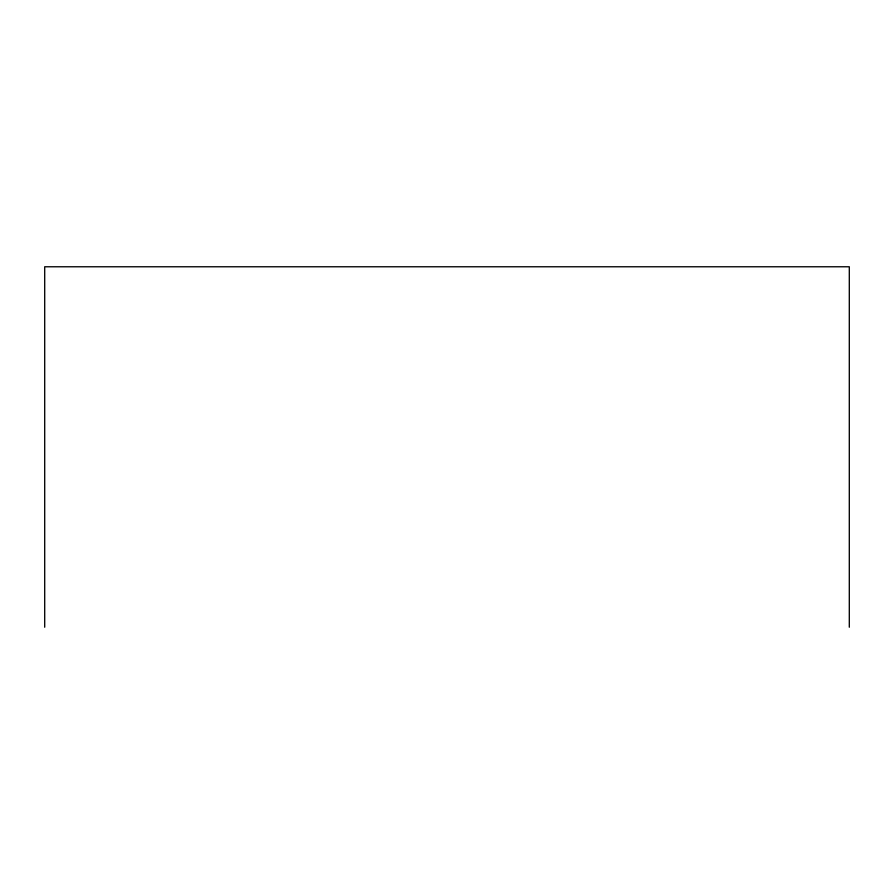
<?xml version="1.0" encoding="UTF-8"?>
<svg xmlns="http://www.w3.org/2000/svg" width="894" height="894" viewBox="0 0 894 894"><rect width="100%" height="100%" fill="white"/><g stroke="black" fill="none" stroke-linecap="round" stroke-linejoin="round"><path stroke-width="1.34" d="M849.3 627.23L849.3 266.77L44.7 266.77L44.7 627.23"/></g></svg>
